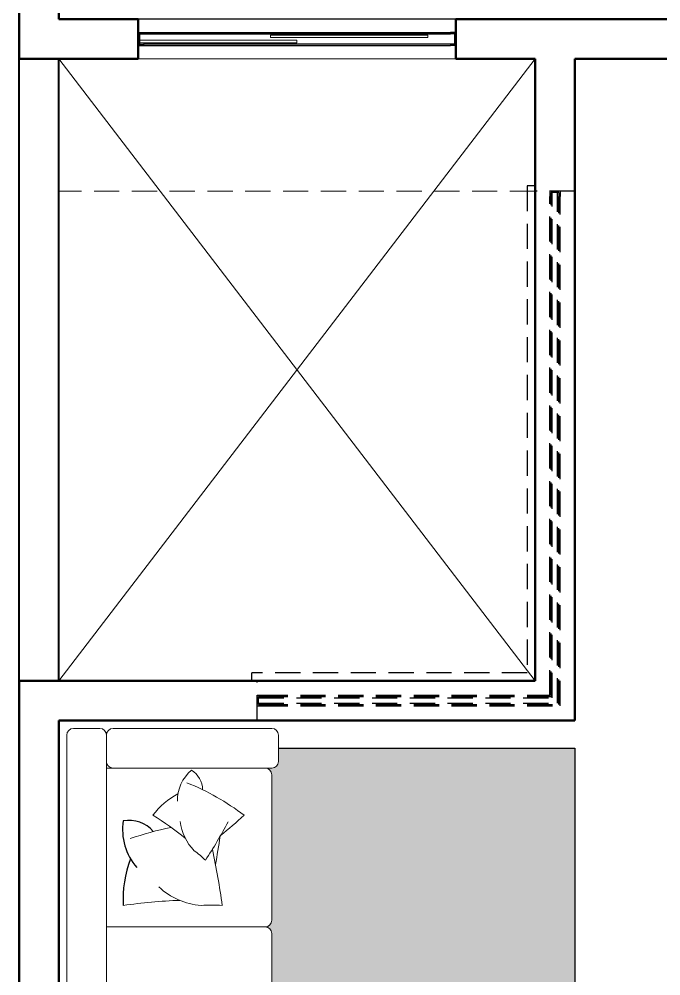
# Model space of a CAD drawing. Header units: millimetres. Extents: x 81693 to 98868, y 6565 to 11437.
# Drawn here: x 94482.7 to 94644.4, y 9747.1 to 9988.1 of the extents above; entities that cross this region are included whole.
import ezdxf

# ---------------------------------------------------------------- set-up
doc = ezdxf.new("R2010")
doc.units = ezdxf.units.MM
doc.linetypes.add('HIDDEN', pattern=[9.524999999999995, 6.349999999999998, -3.174999999999998])
for name, color, linetype in [('01', 1, 'Continuous'), ('Hachuria - Moveis', 1, 'Continuous'), ('Piso', 55, 'Continuous'), ('PN010', 1, 'Continuous'), ('Projeção Janela - Viga', 1, 'HIDDEN')]:
    doc.layers.add(name, color=color, linetype=linetype)
for name, color, linetype, lineweight in [('Hachura', 1, 'Continuous', 9), ('Nível Fachada', 7, 'Continuous', 70), ('Parede Baixa', 5, 'Continuous', 50), ('Parede Corte', 4, 'Continuous', 40), ('Pisos', 55, 'Continuous', 5), ('Portas - Janelas', 2, 'Continuous', 20), ('Projeção Cobertura', 2, 'HIDDEN', 20), ('Projeção Viga', 1, 'HIDDEN', 9)]:
    doc.layers.add(name, color=color, linetype=linetype, lineweight=lineweight)

msp = doc.modelspace()

# ---------------------------------------------------------------- hatches: boundary and pattern name
at = {"layer": 'Nível Fachada', "transparency": 33554687}
h = msp.add_hatch(dxfattribs=at)
h.set_pattern_fill('DSTAR', color=55, scale=6.666666666666666, angle=180, pattern_type=2)
h.set_pattern_definition([(180, (111562.4470960653, 6882.712289183233), (-6.666666666666669, -6.666666666666664), [1.266666666666667, -5.4]), (36.25379999999999, (111559.9137627319, 6882.712289183233), (-73.33336573165035, -53.33328578482308), [1.240073333333333, -122.7670933333333]), (251.5650999999999, (111561.9804293986, 6884.178955849893), (6.666656021484724, 13.33333623061974), [1.264913333333331, -19.81693999999996]), (108.4348999999999, (111561.1804293986, 6881.778955849899), (-6.666656021484714, 13.33333623061974), [1.264913333333331, -19.81693999999997]), (325.4915, (111560.3804293986, 6884.178955849893), (-86.66668699459665, 59.99996572609719), [1.294433333333333, -128.14882]), (109.6537999999999, (111560.7137627319, 6883.245622516559), (-26.66663498247827, 73.33334757070816), [0.9910733333333327, -98.11605333333327]), (180, (111560.9137627319, 6882.712289183233), (-6.666666666666669, -6.666666666666664), [1, -5.666666666666666]), (254.0546, (111561.4470960653, 6882.712289183233), (-6.666665928642546, -26.66666751101434), [0.97068, -47.56338666666666]), (33.69009999999997, (111561.1804293986, 6883.645622516568), (-13.33333038514107, -6.666675563381273), [0.9614799999999988, -23.07552666666663]), (326.3098999999999, (111561.6470960653, 6883.245622516559), (13.33333038514106, -6.666675563381284), [0.9614799999999976, -23.07552666666659]), (213.6900999999999, (111557.3804293986, 6879.91228918323), (13.33333038514107, 6.666675563381274), [0.9614799999999999, -23.07552666666666]), (146.3099, (111557.8470960652, 6880.312289183224), (-13.33333038514107, 6.666675563381283), [0.9614799999999996, -23.07552666666666]), (285.9453999999999, (111557.5804293986, 6879.37895584989), (-6.666665928642521, 26.66666751101434), [0.9706799999999998, -47.56338666666664]), (360, (111558.1137627319, 6879.37895584989), (6.66666666666667, 6.666666666666663), [1, -5.666666666666666]), (70.34619999999997, (111558.3137627319, 6879.91228918323), (-26.66663498247828, -73.33334757070816), [0.991073333333333, -98.11605333333331]), (214.5085, (111558.6470960653, 6880.845622516565), (-86.66668699459667, -59.99996572609714), [1.294433333333331, -128.1488199999997]), (71.56509999999993, (111557.8470960652, 6878.445622516556), (-6.666656021484728, -13.33333623061974), [1.264913333333332, -19.81693999999998]), (288.4348999999999, (111557.0470960653, 6880.845622516565), (6.666656021484713, -13.33333623061975), [1.264913333333332, -19.81693999999998]), (143.7461999999999, (111559.1137627319, 6879.37895584989), (-73.3333657316503, 53.33328578482315), [1.240073333333332, -122.7670933333333]), (360, (111556.5804293986, 6879.37895584989), (6.66666666666667, 6.666666666666663), [1.266666666666667, -5.4])])
edge = h.paths.add_edge_path()
edge.add_arc((94544.74580385016, 9721.054248015666), 1.666666666666667, -89.99924286485941, 6.252776074688882e-11, ccw=False)
edge.add_line((94544.74582587434, 9719.38758134914), (94544.74580385018, 9719.387581348983))
edge.add_arc((94544.74580385016, 9717.720914682322), 1.666666666666667, 0, 90, ccw=False)
edge.add_line((94546.41247051682, 9717.720914682322), (94546.41247051682, 9681.054248015835))
edge.add_arc((94544.74580385016, 9681.05424801584), 1.666666666666667, -90, 0, ccw=False)
edge.add_line((94544.74580385016, 9679.387581349169), (94546.4124705169, 9679.387581349129))
edge.add_arc((94546.41247051685, 9677.720914682468), 1.666666666666667, 0, 89.999999998666, ccw=False)
edge.add_line((94548.07913718351, 9677.720914682468), (94548.07913718351, 9674.387581349136))
edge.add_line((94548.07913718351, 9674.387581349125), (94622.74580385018, 9674.387581349121))
edge.add_line((94622.7458038502, 9674.387581349125), (94622.7458038502, 9804.38758134916))
edge.add_line((94622.7458038502, 9804.387581349154), (94548.07913718351, 9804.387581349158))
edge.add_line((94548.07913718351, 9804.387581349169), (94548.07913718351, 9801.054248015836))
edge.add_arc((94546.41247051682, 9801.054248015826), 1.666666666666667, -90, 0, ccw=False)
edge.add_line((94546.41247051682, 9799.387581349169), (94544.74580385015, 9799.387581349169))
edge.add_arc((94544.74580385016, 9797.720914682497), 1.66666666666606, -2.091837814077735e-11, 90, ccw=False)
edge.add_line((94546.41247051682, 9797.720914682497), (94546.41247051682, 9761.054248015753))
edge.add_arc((94544.74580385016, 9761.054248015753), 1.666666666666667, -89.99924286485941, 6.252776074688882e-11, ccw=False)
edge.add_line((94544.74582587434, 9759.387581349227), (94544.74580385018, 9759.38758134907))
edge.add_arc((94544.74580385016, 9757.72091468241), 1.666666666666667, 0, 90, ccw=False)
edge.add_line((94546.41247051682, 9757.72091468241), (94546.41247051682, 9721.054248015666))

# ---------------------------------------------------------------- linework, layer by layer
at = {"layer": '01', "color": 1}
for centre, radius, start, end in [((94523.216196292, 9783.865744049974), 14.40669975249193, 171.031241848477, 221.4131259510342), ((94510.40862341925, 9778.152111514522), 8.085775072621406, 40.55199162643247, 100.1360427178058), ((94535.84147011426, 9766.537155199236), 26.91336058649836, 158.2852585810679, 183.7469732983913)]:
    msp.add_arc(centre, radius, start, end, dxfattribs=at)
at = {"layer": 'Hachura'}
for p, q in [((94496.41247051682, 9809.387581349169), (94503.07913718351, 9809.387581349169)), ((94506.41247051682, 9809.387581349169), (94546.41247051682, 9809.387581349169)), ((94494.74580385016, 9671.054248015796), (94494.74580385016, 9807.720914682497)), ((94504.74580385016, 9671.054248015796), (94504.74580385016, 9807.720914682497)), ((94548.07913718351, 9807.720914682497), (94548.07913718351, 9801.054248015826)), ((94504.74580385016, 9799.38758134914), (94546.41247051682, 9799.38758134914)), ((94546.41247051682, 9761.054248015884), (94546.41247051682, 9797.720914682497)), ((94504.74580385016, 9759.387581349227), (94544.74580385016, 9759.387581349227)), ((94504.74580385016, 9759.38758134911), (94544.74580385016, 9759.38758134911)), ((94504.74580385016, 9759.387581349227), (94544.74580385016, 9759.387581349227)), ((94546.41247051682, 9721.054248015796), (94546.41247051682, 9757.72091468241))]:
    msp.add_line(p, q, dxfattribs=at)
for points in [[(94513.07913718354, 9982.720914684141), (94552.7458038502, 9982.720914684141), (94552.7458038502, 9982.054248017484)], [(94585.74580385022, 9983.387581350813), (94546.07913718354, 9983.387581350813), (94546.07913718354, 9984.054248017484), (94585.74580385022, 9984.054248017484), (94585.74580385022, 9983.387581350813)], [(94552.7458038502, 9982.054248017484), (94513.07913718354, 9982.054248017484)]]:
    msp.add_lwpolyline(points, dxfattribs=at)
for centre, radius, start, end in [((94496.41247051682, 9807.720914682497), 1.666666666666667, 90, 180), ((94503.07913718351, 9807.720914682497), 1.666666666666667, 0, 90), ((94506.41247051682, 9807.720914682497), 1.666666666666704, 90, 180), ((94546.41247051682, 9807.720914682497), 1.666666666666667, 0, 90), ((94506.41247051682, 9801.05424801584), 1.666666666666667, 180, 270), ((94544.74580385016, 9797.720914682497), 1.666666666666667, 0, 90), ((94546.41247051682, 9801.054248015826), 1.666666666666667, 270, 0), ((94532.70567328266, 9791.169972110794), 10.08468982674435, 130.4406460260521, 180.8225301292751), ((94523.29531908258, 9793.966076267236), 5.660042550834982, 359.9613958045758, 59.54544689586679), ((94503.7333083583, 9741.499744358698), 58.21054661480725, 52.20029431920885, 68.5497344361226), ((94531.52443547694, 9776.208465927855), 18.83935241054886, 117.6946627588632, 143.1563774766713), ((94473.18692583959, 9718.094819315818), 81.78812134857466, 51.05171290964211, 58.06627196269374), ((94438.64640198615, 9898.720167622923), 150.0813917106993, 309.1915897120123, 312.1750439322082), ((94535.52239332059, 9787.237223120006), 12.24422096182498, 186.1611865339471, 224.9664138760776), ((94421.84506139679, 9845.881558235815), 128.4259750816927, 327.1166758851332, 332.135837189187), ((94537.95467256127, 9703.052399782719), 83.15792373543894, 101.7734126561826, 109.140330258885), ((94321.21042200482, 9813.110941712475), 214.4019881581418, 349.7821855353304, 351.7119503470965), ((94514.69788070298, 9761.521658900827), 20.95318512002973, 44.29829094292869, 54.5205174126178), ((94352.09734923275, 9740.173414999), 183.4656786881325, 7.707271707575003, 12.18934391046664), ((94529.9273349296, 9782.217535803058), 17.49174423117854, 226.7517823557709, 265.5570096991568), ((94526.57203047148, 9649.269287036273), 116.8401733551066, 91.64230873175961, 98.65686778529577), ((94531.2389665928, 9734.964254223036), 29.93312160004247, 84.88888676516919, 95.1111132348308), ((94544.74580385016, 9761.054248015884), 1.666666666666667, 270, 0), ((94544.74580385016, 9761.054248015753), 1.666666666666667, 270, 0), ((94544.74580385016, 9757.72091468254), 1.666666666666667, 0, 90), ((94544.74580385016, 9757.72091468241), 1.666666666666667, 0, 90), ((94544.74580385016, 9757.72091468254), 1.666666666666667, 0, 90), ((94544.74580385016, 9757.72091468241), 1.666666666666667, 0, 90)]:
    msp.add_arc(centre, radius, start, end, dxfattribs=at)
at = {"layer": 'Hachuria - Moveis'}
for p, q in [((94512.7458038502, 9984.720914684127), (94514.07913718354, 9984.720914684127)), ((94513.07913718354, 9984.387581350798), (94513.07913718354, 9981.720914684127)), ((94513.07913718354, 9984.387581350798), (94514.07913718354, 9984.387581350798)), ((94514.07913718354, 9984.387581350798), (94514.07913718354, 9984.720914684127)), ((94591.41247051688, 9984.387581350798), (94591.41247051688, 9984.720914684127)), ((94592.74580385022, 9984.720914684127), (94591.41247051688, 9984.720914684127)), ((94592.41247051688, 9984.387581350798), (94591.41247051688, 9984.387581350798)), ((94592.41247051688, 9984.387581350798), (94592.41247051688, 9981.720914684127)), ((94512.7458038502, 9981.387581350798), (94514.07913718354, 9981.387581350798)), ((94513.07913718354, 9981.720914684127), (94514.07913718354, 9981.720914684127)), ((94514.07913718354, 9981.720914684127), (94514.07913718354, 9981.387581350798)), ((94592.41247051688, 9981.720914684127), (94591.41247051688, 9981.720914684127)), ((94591.41247051688, 9981.720914684127), (94591.41247051688, 9981.387581350798)), ((94592.74580385022, 9981.387581350798), (94591.41247051688, 9981.387581350798))]:
    msp.add_line(p, q, dxfattribs=at)
at = {"layer": 'Parede Baixa'}
for p, q in [((94482.7458038502, 9978.054248017455), (94482.7458038502, 10418.05424801746)), ((94492.7458038502, 9988.054248017455), (94492.7458038502, 10171.3875813508)), ((94512.7458038502, 9988.054248017455), (94492.74580385016, 9988.054248017455)), ((94512.7458038502, 9988.054248017455), (94512.7458038502, 9978.054248017455)), ((94729.41247051685, 9988.054248017455), (94592.7458038502, 9988.054248017455)), ((94592.7458038502, 9988.054248017455), (94592.7458038502, 9978.054248017455)), ((94512.7458038502, 9978.054248017455), (94482.7458038502, 9978.054248017455)), ((94612.74580385016, 9978.054248017455), (94592.7458038502, 9978.054248017455)), ((94612.7458038502, 9821.387581350798), (94612.74580385016, 9978.054248017455)), ((94736.07913718351, 9978.054248017455), (94622.7458038502, 9978.054248017455)), ((94622.7458038502, 9811.387581350798), (94622.7458038502, 9978.054248017455)), ((94482.7458038502, 9134.720914684127), (94482.7458038502, 9821.387581350798)), ((94612.7458038502, 9821.387581350798), (94482.7458038502, 9821.387581350798)), ((94492.7458038502, 9381.387581350798), (94492.7458038502, 9811.387581350798)), ((94622.7458038502, 9811.387581350798), (94492.74580385016, 9811.387581350798))]:
    msp.add_line(p, q, dxfattribs=at)
at = {"layer": 'Parede Corte'}
for p, q in [((94482.7458038502, 9821.387581350798), (94482.7458038502, 9978.054248017455)), ((94492.7458038502, 9821.387581350798), (94492.7458038502, 9978.054248017455))]:
    msp.add_line(p, q, dxfattribs=at)
at = {"layer": 'Piso'}
for p, q in [((94514.07913718354, 9984.720914684127), (94591.41247051688, 9984.720914684127)), ((94514.07913718354, 9984.387581350798), (94591.41247051688, 9984.387581350798)), ((94591.41247051688, 9981.720914684127), (94514.07913718354, 9981.720914684127)), ((94514.07913718354, 9981.387581350798), (94591.41247051688, 9981.387581350798))]:
    msp.add_line(p, q, dxfattribs=at)
msp.add_lwpolyline([(94548.07913718351, 9804.387581349169), (94622.7458038502, 9804.387581349169), (94622.7458038502, 9674.387581349125), (94548.07913718351, 9674.387581349125)], dxfattribs=at)
at = {"layer": 'Pisos'}
for p, q in [((94492.7458038502, 9978.054248017455), (94612.7458038502, 9821.387581350798)), ((94492.74580385016, 9821.387581350798), (94612.74580385016, 9978.054248017455))]:
    msp.add_line(p, q, dxfattribs=at)
at = {"layer": 'PN010'}
msp.add_line((94592.7458038502, 9988.054248017455), (94512.7458038502, 9988.054248017455), dxfattribs=at)
at = {"layer": 'Portas - Janelas'}
msp.add_line((94592.7458038502, 9978.054248017455), (94512.7458038502, 9978.054248017455), dxfattribs=at)
at = {"layer": 'Projeção Cobertura'}
msp.add_line((94612.74580385016, 9944.720914684127), (94492.7458038502, 9944.720914684127), dxfattribs=at)
at = {"layer": 'Projeção Janela - Viga'}
for p, q in [((94612.7458038502, 9946.054248017455), (94610.74580385016, 9946.054248017455)), ((94610.74580385016, 9946.054248017455), (94610.74580385016, 9823.387581350813)), ((94622.7458038502, 9944.720914684127), (94612.7458038502, 9944.720914684127)), ((94616.41247051685, 9944.720914684127), (94616.41247051685, 9943.387581350798)), ((94618.7458038502, 9944.387581350798), (94616.7458038502, 9944.387581350798)), ((94616.7458038502, 9944.387581350798), (94616.7458038502, 9943.387581350798)), ((94617.07913718351, 9817.05424801747), (94617.07913718351, 9944.387581350798)), ((94618.41247051685, 9815.720914684141), (94618.41247051685, 9944.387581350798)), ((94618.7458038502, 9944.387581350798), (94618.7458038502, 9943.387581350798)), ((94619.07913718351, 9944.720914684127), (94619.07913718351, 9943.387581350798)), ((94616.7458038502, 9943.387581350798), (94616.41247051685, 9943.387581350798)), ((94616.41247051685, 9817.720914684141), (94616.41247051685, 9943.387581350798)), ((94616.74580385016, 9817.387581350813), (94616.7458038502, 9943.387581350798)), ((94618.7458038502, 9943.387581350798), (94619.07913718351, 9943.387581350798)), ((94618.74580385016, 9815.387581350813), (94618.7458038502, 9943.387581350798)), ((94619.07913718351, 9815.05424801747), (94619.07913718351, 9943.387581350798)), ((94610.74580385016, 9823.387581350813), (94541.41247051685, 9823.387581350798)), ((94541.41247051685, 9821.387581350798), (94541.41247051685, 9823.387581350798)), ((94542.7458038502, 9811.387581350798), (94542.7458038502, 9821.387581350798)), ((94542.7458038502, 9817.720914684127), (94544.07913718354, 9817.720914684127)), ((94543.07913718354, 9815.387581350798), (94543.07913718354, 9817.387581350798)), ((94543.07913718354, 9817.387581350798), (94544.07913718354, 9817.387581350798)), ((94543.07913718354, 9817.054248017455), (94617.07913718351, 9817.05424801747)), ((94544.07913718354, 9817.387581350798), (94544.07913718354, 9817.720914684127)), ((94544.07913718354, 9817.720914684127), (94616.41247051685, 9817.720914684141)), ((94544.07913718354, 9817.387581350798), (94616.74580385016, 9817.387581350813)), ((94542.7458038502, 9815.054248017455), (94544.07913718354, 9815.054248017455)), ((94543.07913718354, 9815.720914684127), (94618.41247051685, 9815.720914684141)), ((94543.07913718354, 9815.387581350798), (94544.07913718354, 9815.387581350798)), ((94544.07913718354, 9815.387581350798), (94544.07913718354, 9815.054248017455)), ((94544.07913718354, 9815.387581350798), (94618.74580385016, 9815.387581350813)), ((94544.07913718354, 9815.054248017455), (94619.07913718351, 9815.05424801747))]:
    msp.add_line(p, q, dxfattribs=at)
at = {"layer": 'Projeção Viga'}
msp.add_line((94482.7458038502, 8517.3264065435), (94482.7458038502, 10814.57949824188), dxfattribs=at)

doc.saveas('drawing.dxf')
